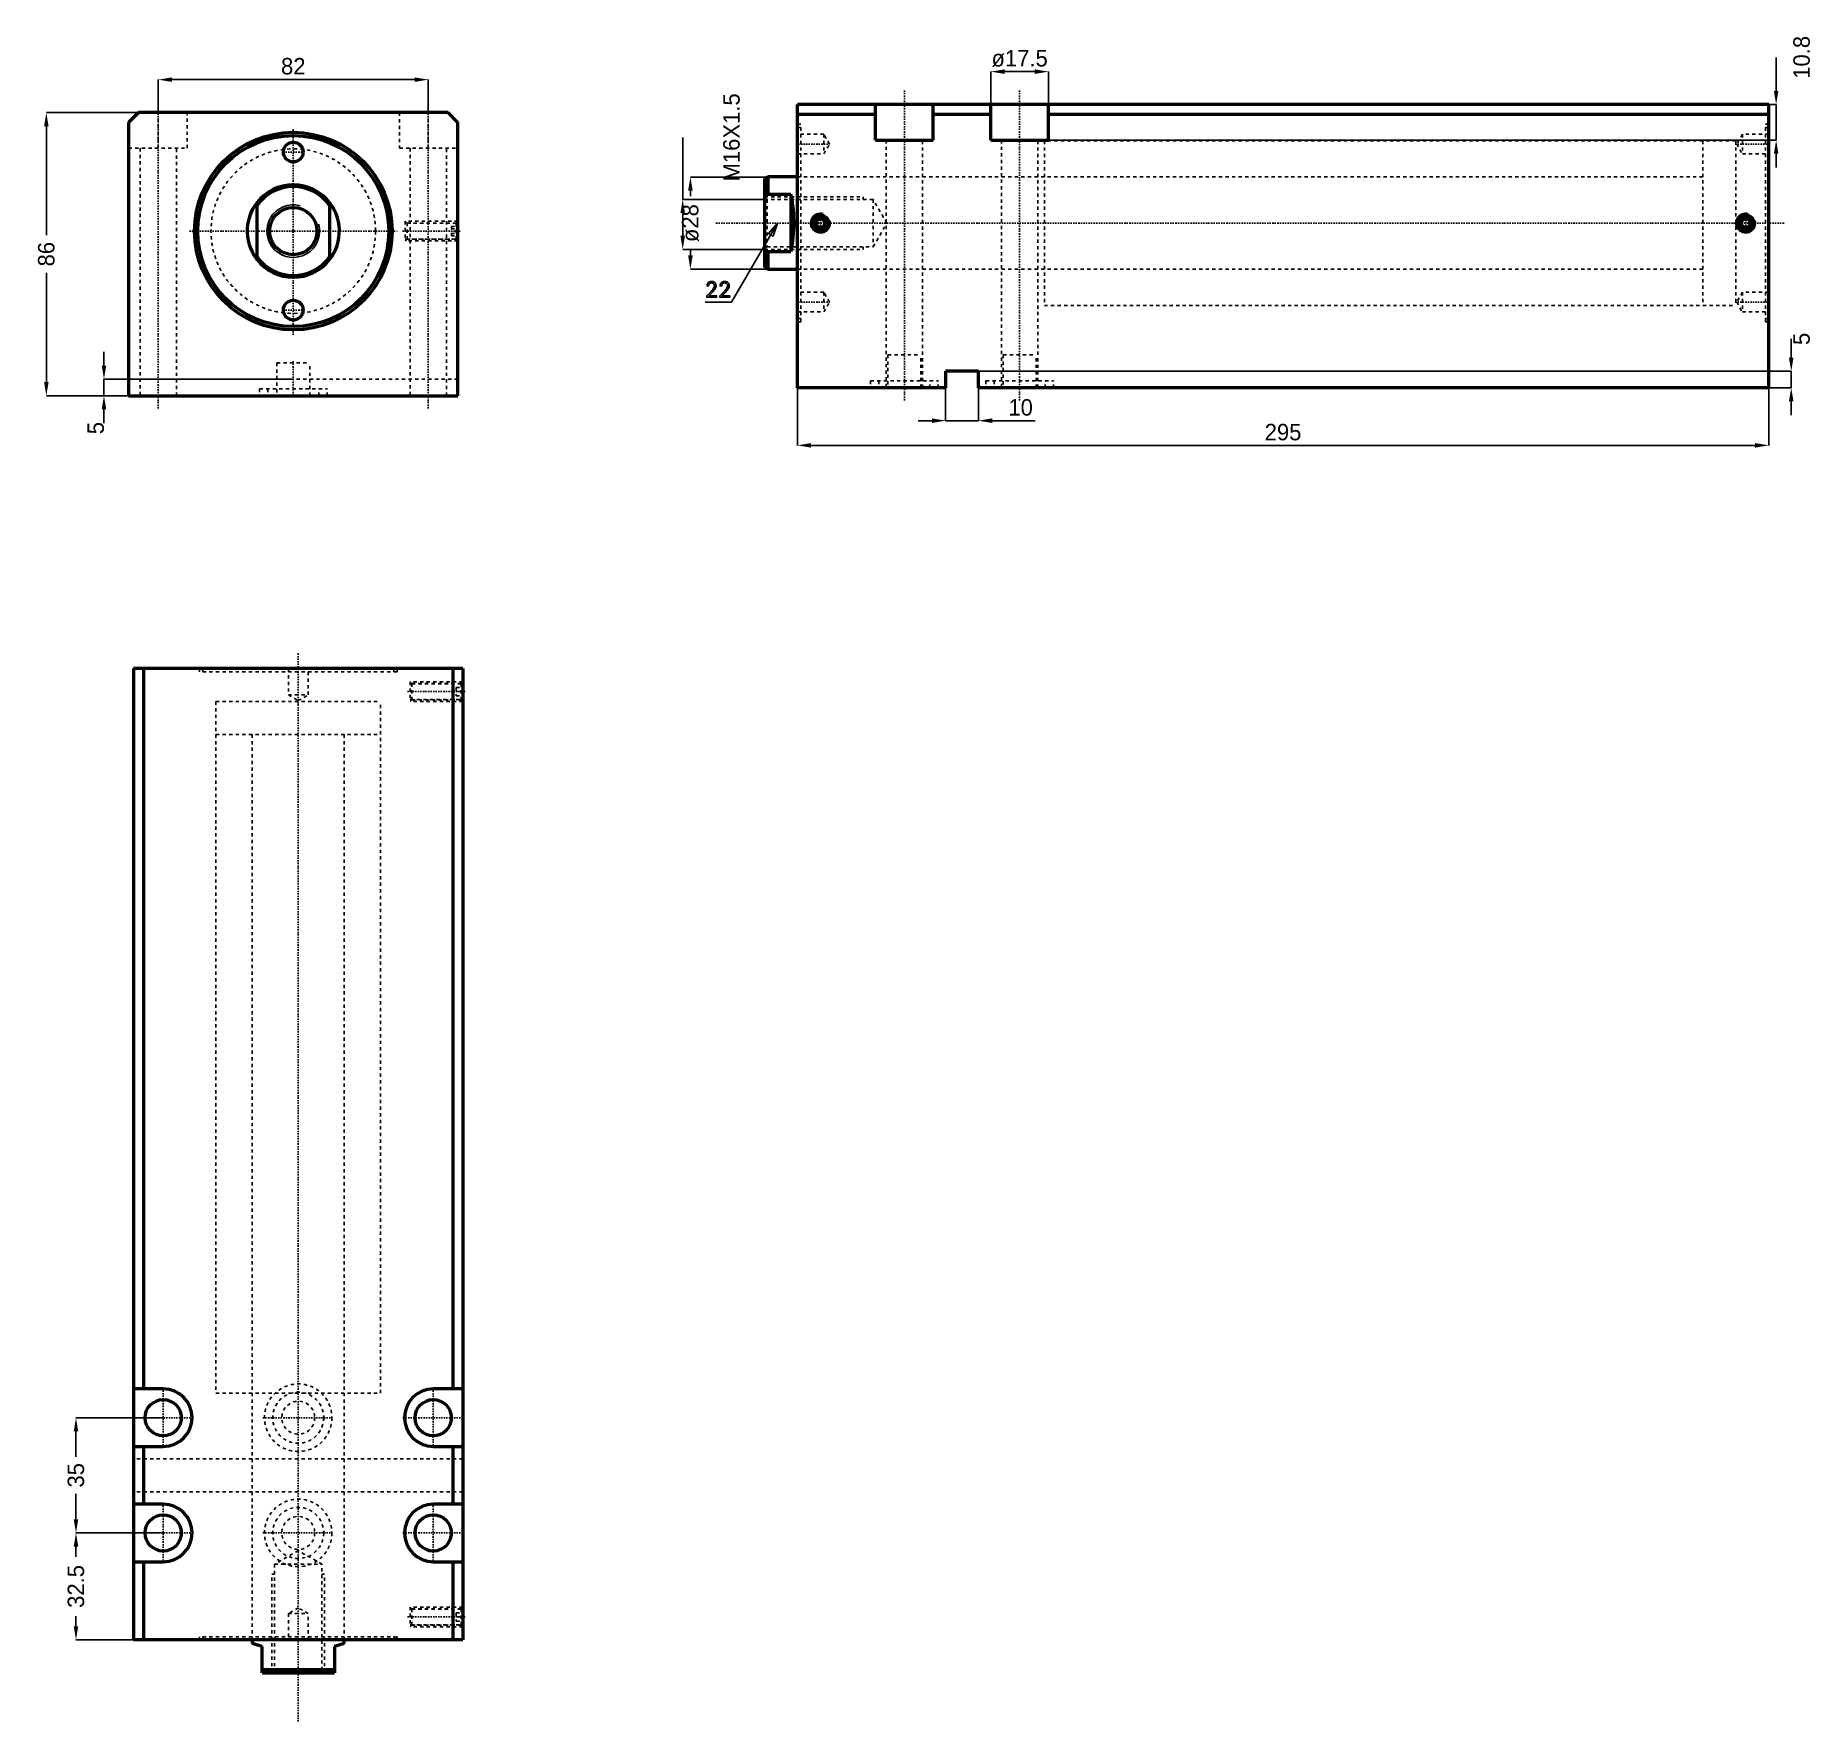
# Model space of a CAD drawing. Header units: millimetres. Extents: x -78 to 461, y -453 to 59.
import ezdxf

# ---------------------------------------------------------------- set-up
doc = ezdxf.new("R2010")
doc.units = ezdxf.units.MM
doc.linetypes.add('Center', pattern=[1.5, 0.45, -0.5, 0.05, -0.5])
doc.linetypes.add('Dashed', pattern=[2, 1, -1])
for name, color, linetype, lineweight in [('2d ConnectionPoints', 7, 'Continuous', 50), ('AM_0', 7, 'Continuous', 50), ('AM_5', 3, 'Continuous', 25), ('AM_7', 7, 'Center', 25), ('AM_9', 6, 'Dashed', 25)]:
    doc.layers.add(name, color=color, linetype=linetype, lineweight=lineweight)
doc.dimstyles.new('ISO-25', dxfattribs={"dimtxt": 2.5, "dimasz": 2.5, "dimexe": 1.25, "dimexo": 0.625, "dimtad": 1, "dimtxsty": 'Standard', "dimcen": 2.5, "dimadec": 0, "dimazin": 0, "dimtfac": 1, "dimtmove": 0, "dimatfit": 3, "dimfxl": 0, "dimarcsym": 0})

# ---------------------------------------------------------------- blocks, each defined once
blk = doc.blocks.new('1_JECX_MF_INLA_50_200_0_rod__0_in_JECX_MF_160_INLA_50_200_0__0')
at = {"layer": 'AM_0'}
for p, q in [((-11, -8.66), (-11, 8.66)), ((11, 8.66), (11, -8.66))]:
    blk.add_line(p, q, dxfattribs=at)
for points in [[(-11, 8.66), (-11.71, 7.67), (-12.34, 6.62), (-12.87, 5.52), (-13.3, 4.38), (-13.63, 3.2), (-13.86, 2), (-13.98, 0.78), (-13.99, -0.44), (-13.9, -1.65), (-13.7, -2.86), (-13.4, -4.04), (-13, -5.2), (-12.5, -6.31), (-11.9, -7.37), (-11.21, -8.38), (-11, -8.66)], [(11, -8.66), (11.71, -7.67), (12.34, -6.62), (12.87, -5.52), (13.3, -4.38), (13.63, -3.2), (13.86, -2), (13.98, -0.78), (13.99, 0.44), (13.9, 1.65), (13.7, 2.86), (13.4, 4.04), (13, 5.2), (12.5, 6.31), (11.9, 7.37), (11.21, 8.38), (11, 8.66)]]:
    blk.add_lwpolyline(points, dxfattribs=at)
blk.add_circle((0, 0), 7.19, dxfattribs=at)
for radius, start, end in [(14, 38.2132, 141.7868), (13.5, 35.4309, 144.5691), (13.5, 215.4309, 324.5691), (14, 218.2132, 321.7868)]:
    blk.add_arc((0, 0), radius, start, end, dxfattribs=at)
at = {"layer": 'AM_5'}
blk.add_arc((0, 0), 8, 75, 15, dxfattribs=at)
blk = doc.blocks.new('2_JECX_MF_EXLA_50_200_0_body__0_in_JECX_MF_160_INLA_50_200_0__0')
at = {"layer": 'AM_0'}
for p, q in [((-47, 36), (-50, 33)), ((-50, 33), (-50, -50)), ((47, 36), (-47, 36)), ((50, 33), (47, 36)), ((50, -50), (50, 33)), ((-50, -50), (50, -50))]:
    blk.add_line(p, q, dxfattribs=at)
for centre, radius in [((0, 0), 30), ((0, 0), 29), ((0, 24), 3), ((0, -24), 3)]:
    blk.add_circle(centre, radius, dxfattribs=at)
at = {"layer": 'AM_5', "linetype": 'Dashed'}
for p, q in [((50, 3), (34, 3)), ((50, -3), (34, -3))]:
    blk.add_line(p, q, dxfattribs=at)
at = {"layer": 'AM_7'}
for p, q in [((-41, 40.3), (-41, -54.3)), ((41, 40.3), (41, -54.3)), ((0, -31.5), (0, 31.5)), ((-3.15, 24), (3.15, 24)), ((-31.5, 0), (31.5, 0)), ((33.2, 0), (50.8, 0)), ((-3.15, -24), (3.15, -24)), ((0, -39.5), (0, -50.5))]:
    blk.add_line(p, q, dxfattribs=at)
at = {"layer": 'AM_9'}
for p, q in [((-41, 25.2), (-41, 36)), ((-32.25, 25.2), (-32.25, 36)), ((32.25, 36), (32.25, 25.2)), ((41, 25.2), (41, 36)), ((-50, 25.2), (-32.25, 25.2)), ((-46.5, 25.2), (-46.5, -50)), ((-35.5, -50), (-35.5, 25.2)), ((32.25, 25.2), (50, 25.2)), ((35.5, 25.2), (35.5, -50)), ((46.5, -50), (46.5, 25.2)), ((34.54, 2.46), (34, 3)), ((34, 3), (34, -3)), ((49.5, 2.4), (34, 2.4)), ((49.46, 2.46), (34.54, 2.46)), ((34.54, 2.46), (34.54, -2.46)), ((48, 1.44), (50, 1.44)), ((48, 1.44), (48, -1.44)), ((48, 0.72), (50, 0.72)), ((50, 3), (49.46, 2.46)), ((49.46, 2.46), (49.46, -2.46)), ((50, 1.9), (49.5, 2.4)), ((49.5, 2.4), (49.5, -2.4)), ((34, -2.4), (49.5, -2.4)), ((34, -3), (34.54, -2.46)), ((34.54, -2.46), (49.46, -2.46)), ((48, -0.72), (50, -0.72)), ((48, -1.44), (50, -1.44)), ((49.46, -2.46), (50, -3)), ((49.5, -2.4), (50, -1.9)), ((-5, -40), (5, -40)), ((-5, -40), (-5, -50)), ((5, -50), (5, -40)), ((50, -45), (-50, -45)), ((-10.25, -47.9), (10.25, -47.9)), ((-10.25, -47.9), (-10.25, -50)), ((-7.75, -47.9), (-7.75, -50)), ((7.75, -50), (7.75, -47.9)), ((10.25, -50), (10.25, -47.9))]:
    blk.add_line(p, q, dxfattribs=at)
blk.add_circle((0, 0), 25, dxfattribs=at)
blk = doc.blocks.new('*D3')
at = {"layer": 'AM_5', "color": 0, "lineweight": -2}
for p, q in [((-41, 36), (-41, 46)), ((-36.83, 46), (36.83, 46)), ((41, 36), (41, 46))]:
    blk.add_line(p, q, dxfattribs=at)
at = {"layer": 'AM_5', "color": 0}
for points in [[(-36.83, 46.69), (-36.83, 45.31), (-41, 46)], [(36.83, 45.31), (36.83, 46.69), (41, 46)]]:
    blk.add_solid(points, dxfattribs=at)
at = {"layer": 'Defpoints', "color": 0}
for p in [(41, 46), (-41, 36), (41, 36)]:
    blk.add_point(p, dxfattribs=at)
at = {"layer": 'AM_5', "color": 0, "insert": (0, 50.05), "char_height": 5, "attachment_point": 5}
blk.add_mtext('82', dxfattribs=at)
blk = doc.blocks.new('*D4')
at = {"layer": 'AM_5', "color": 0, "lineweight": -2}
for p, q in [((-47, 36), (-75, 36)), ((-75, 31.83), (-75, -1.28)), ((-75, -45.83), (-75, -12.72)), ((-50, -50), (-75, -50))]:
    blk.add_line(p, q, dxfattribs=at)
at = {"layer": 'AM_5', "color": 0}
for points in [[(-74.31, 31.83), (-75.69, 31.83), (-75, 36)], [(-75.69, -45.83), (-74.31, -45.83), (-75, -50)]]:
    blk.add_solid(points, dxfattribs=at)
at = {"layer": 'Defpoints', "color": 0}
for p in [(-47, 36), (-75, -50), (-50, -50)]:
    blk.add_point(p, dxfattribs=at)
at = {"layer": 'AM_5', "color": 0, "insert": (-75, -7), "char_height": 5, "attachment_point": 5, "rotation": 90}
blk.add_mtext('86', dxfattribs=at)
blk = doc.blocks.new('*D5')
at = {"layer": 'AM_5', "color": 0, "lineweight": -2}
for p, q in [((-57.5, -40.83), (-57.5, -36.67)), ((0, -45), (-57.5, -45)), ((-57.5, -45), (-57.5, -50)), ((-50, -50), (-57.5, -50)), ((-57.5, -54.17), (-57.5, -58.33))]:
    blk.add_line(p, q, dxfattribs=at)
at = {"layer": 'AM_5', "color": 0}
for points in [[(-58.19, -40.83), (-56.81, -40.83), (-57.5, -45)], [(-56.81, -54.17), (-58.19, -54.17), (-57.5, -50)]]:
    blk.add_solid(points, dxfattribs=at)
at = {"layer": 'Defpoints', "color": 0}
for p in [(0, -45), (-57.5, -50), (-50, -50)]:
    blk.add_point(p, dxfattribs=at)
at = {"layer": 'AM_5', "color": 0, "insert": (-60, -59.83), "char_height": 5, "attachment_point": 5, "rotation": 90}
blk.add_mtext('5', dxfattribs=at)
blk = doc.blocks.new('1_JECX_MF_INLA_50_200_0_rod__0_in_JECX_MF_160_INLA_50_200_0__4')
at = {"layer": 'AM_0'}
for p, q in [((-14, 0), (-14, -1.03)), ((14, -1.03), (14, 0)), ((-11, -2), (-14, -1.03)), ((-11, -10), (-11, -2)), ((14, -1.03), (11, -2)), ((11, -2), (11, -10)), ((-11, -9), (11, -9)), ((-11, -10), (11, -10))]:
    blk.add_line(p, q, dxfattribs=at)
at = {"layer": 'AM_5', "linetype": 'Dashed'}
for p, q in [((-8, -10), (-8, 20)), ((-7.19, 20), (-8, 20)), ((7.19, 20), (8, 20)), ((8, -10), (8, 20))]:
    blk.add_line(p, q, dxfattribs=at)
at = {"layer": 'AM_7'}
blk.add_line((0, -24.75), (0, 299.75), dxfattribs=at)
at = {"layer": 'AM_9'}
for p, q in [((-25, 285), (25, 285)), ((-25, 285), (-25, 275)), ((25, 275), (25, 285)), ((-25, 275), (25, 275)), ((-14, 275), (-14, 0)), ((14, 0), (14, 275)), ((0, 27.15), (-7.19, 23)), ((7.19, 23), (0, 27.15)), ((-7.19, 23), (7.19, 23)), ((-7.19, 23), (-7.19, -9.19)), ((7.19, -9.19), (7.19, 23)), ((-7.19, -9.19), (-8, -10)), ((-7.19, -9.19), (7.19, -9.19)), ((8, -10), (7.19, -9.19))]:
    blk.add_line(p, q, dxfattribs=at)
blk = doc.blocks.new('2_JECX_MF_EXLA_50_200_0_body__0_in_JECX_MF_160_INLA_50_200_0__4')
at = {"layer": 'AM_0'}
for p, q in [((50, 295), (-50, 295)), ((-50, 295), (-50, 0)), ((-47, 295), (-47, 76.25)), ((47, 295), (47, 76.25)), ((50, 295), (50, 0)), ((-41, 76.25), (-50, 76.25)), ((50, 76.25), (41, 76.25)), ((-50, 58.75), (-41, 58.75)), ((-47, 58.75), (-47, 41.25)), ((41, 58.75), (50, 58.75)), ((47, 58.75), (47, 41.25)), ((-41, 41.25), (-50, 41.25)), ((50, 41.25), (41, 41.25)), ((-50, 23.75), (-41, 23.75)), ((-47, 23.75), (-47, 0)), ((41, 23.75), (50, 23.75)), ((47, 23.75), (47, 0)), ((50, 0), (-50, 0))]:
    blk.add_line(p, q, dxfattribs=at)
for centre in [(-41, 67.5), (41, 67.5), (-41, 32.5), (41, 32.5)]:
    blk.add_circle(centre, 5.5, dxfattribs=at)
for centre, start, end in [((-41, 67.5), 270, 90), ((41, 67.5), 90, 270), ((-41, 32.5), 270, 90), ((41, 32.5), 90, 270)]:
    blk.add_arc(centre, 8.75, start, end, dxfattribs=at)
at = {"layer": 'AM_5', "linetype": 'Dashed'}
for p, q in [((50, 291), (34, 291)), ((50, 285), (34, 285)), ((50, 10), (34, 10)), ((50, 4), (34, 4))]:
    blk.add_line(p, q, dxfattribs=at)
at = {"layer": 'AM_7'}
for p, q in [((33.2, 288), (50.8, 288)), ((-41, 58.3125), (-41, 76.6875)), ((41, 58.3125), (41, 76.6875)), ((-50.1875, 67.5), (-31.8125, 67.5)), ((-10.7625, 67.5), (10.7625, 67.5)), ((31.8125, 67.5), (50.1875, 67.5)), ((-41, 23.3125), (-41, 41.6875)), ((41, 23.3125), (41, 41.6875)), ((-50.1875, 32.5), (-31.8125, 32.5)), ((-10.7625, 32.5), (10.7625, 32.5)), ((31.8125, 32.5), (50.1875, 32.5)), ((33.2, 7), (50.8, 7))]:
    blk.add_line(p, q, dxfattribs=at)
at = {"layer": 'AM_9'}
for p, q in [((-30, 295), (-30, 294)), ((30, 294), (-30, 294)), ((-29, 295), (-29, 294)), ((-3, 295), (-3, 287)), ((3, 287), (3, 295)), ((29, 294), (29, 295)), ((30, 294), (30, 295)), ((-3, 287), (0, 285.2679)), ((-3, 287), (3, 287)), ((0, 285.2679), (3, 287)), ((34, 291), (34, 285)), ((34.5415, 290.4585), (34, 291)), ((49.5, 290.4), (34, 290.4)), ((49.4585, 290.4585), (34.5415, 290.4585)), ((34.5415, 290.4585), (34.5415, 285.5415)), ((48, 289.25), (50, 289.25)), ((48, 289.25), (48, 286.75)), ((48, 288), (50, 288)), ((48, 286.75), (50, 286.75)), ((50, 291), (49.4585, 290.4585)), ((49.4585, 290.4585), (49.4585, 285.5415)), ((49.5, 290.4), (49.5, 285.6)), ((50, 289.9), (49.5, 290.4)), ((49.5, 285.6), (50, 286.1)), ((-25, 285), (25, 285)), ((-25, 285), (-25, 75)), ((25, 75), (25, 285)), ((34, 285.6), (49.5, 285.6)), ((34, 285), (34.5415, 285.5415)), ((34.5415, 285.5415), (49.4585, 285.5415)), ((49.4585, 285.5415), (50, 285)), ((-25, 75), (25, 75)), ((-14, 75), (-14, 0)), ((14, 0), (14, 75)), ((50, 55), (-50, 55)), ((50, 45), (-50, 45)), ((0, 9.7321), (-3, 8)), ((-3, 8), (3, 8)), ((-3, 8), (-3, 0)), ((3, 8), (0, 9.7321)), ((3, 0), (3, 8)), ((34, 10), (34, 4)), ((34.5415, 9.4585), (34, 10)), ((49.5, 9.4), (34, 9.4)), ((49.4585, 9.4585), (34.5415, 9.4585)), ((34.5415, 9.4585), (34.5415, 4.5415)), ((48, 8.25), (50, 8.25)), ((48, 8.25), (48, 5.75)), ((48, 7), (50, 7)), ((48, 5.75), (50, 5.75)), ((50, 10), (49.4585, 9.4585)), ((49.4585, 9.4585), (49.4585, 4.5415)), ((50, 8.9), (49.5, 9.4)), ((49.5, 9.4), (49.5, 4.6)), ((30, 1), (-30, 1)), ((-30, 1), (-30, 0)), ((-29, 1), (-29, 0)), ((29, 0), (29, 1)), ((30, 0), (30, 1)), ((34, 4.6), (49.5, 4.6)), ((34, 4), (34.5415, 4.5415)), ((34.5415, 4.5415), (49.4585, 4.5415)), ((49.4585, 4.5415), (50, 4)), ((49.5, 4.6), (50, 5.1))]:
    blk.add_line(p, q, dxfattribs=at)
for centre, radius in [((0, 67.5), 10.25), ((0, 67.5), 7.75), ((0, 67.5), 5), ((0, 32.5), 10.25), ((0, 32.5), 7.75), ((0, 32.5), 5)]:
    blk.add_circle(centre, radius, dxfattribs=at)
blk = doc.blocks.new('*D11')
at = {"layer": 'AM_5', "color": 0, "lineweight": -2}
for p, q in [((-39.5, -360.36), (-66, -360.36)), ((-66, -364.53), (-66, -372.2)), ((-66, -391.2), (-66, -383.53)), ((-39.5, -395.36), (-66, -395.36))]:
    blk.add_line(p, q, dxfattribs=at)
at = {"layer": 'AM_5', "color": 0}
for points in [[(-66.69, -364.53), (-65.31, -364.53), (-66, -360.36)], [(-66.69, -391.2), (-65.31, -391.2), (-66, -395.36)]]:
    blk.add_solid(points, dxfattribs=at)
at = {"layer": 'Defpoints', "color": 0}
for p in [(-66, -360.36), (-39.5, -360.36), (-39.5, -395.36)]:
    blk.add_point(p, dxfattribs=at)
at = {"layer": 'AM_5', "color": 0, "insert": (-66, -377.86), "char_height": 5, "attachment_point": 5, "rotation": 90}
blk.add_mtext('35', dxfattribs=at)
blk = doc.blocks.new('*D12')
at = {"layer": 'AM_5', "color": 0, "lineweight": -2}
for p, q in [((-39.5, -395.36), (-66, -395.36)), ((-66, -399.53), (-66, -402.61)), ((-66, -423.7), (-66, -420.61)), ((-48.5, -427.86), (-66, -427.86))]:
    blk.add_line(p, q, dxfattribs=at)
at = {"layer": 'AM_5', "color": 0}
for points in [[(-66.69, -399.53), (-65.31, -399.53), (-66, -395.36)], [(-66.69, -423.7), (-65.31, -423.7), (-66, -427.86)]]:
    blk.add_solid(points, dxfattribs=at)
at = {"layer": 'Defpoints', "color": 0}
for p in [(-39.5, -395.36), (-66, -427.86), (-48.5, -427.86)]:
    blk.add_point(p, dxfattribs=at)
at = {"layer": 'AM_5', "color": 0, "insert": (-66, -411.61), "char_height": 5, "attachment_point": 5, "rotation": 90}
blk.add_mtext('32.5', dxfattribs=at)
blk = doc.blocks.new('1_JECX_MF_INLA_50_200_0_rod__0_in_JECX_MF_160_INLA_50_200_0__2')
at = {"layer": 'AM_0'}
for p, q in [((-9, 14), (-10, 13.5)), ((-10, 13.5), (-10, -13.5)), ((0, 14), (-9, 14)), ((-9, 14), (-9, 8.66)), ((-9, 8.66), (-10, 7.83)), ((-2, 8.66), (-9, 8.66)), ((-2, 8.66), (-2, -8.66)), ((-9, -8.66), (-2, -8.66)), ((-9, -8.66), (-9, -14)), ((-10, -13.5), (-9, -14)), ((-9, -14), (0, -14))]:
    blk.add_line(p, q, dxfattribs=at)
for points in [[(-2, -8.66), (-1.77, -7.67), (-1.57, -6.62), (-1.39, -5.52), (-1.25, -4.38), (-1.15, -3.2), (-1.07, -2), (-1.03, -0.78), (-1.03, 0.44), (-1.06, 1.65), (-1.12, 2.86), (-1.22, 4.04), (-1.35, 5.2), (-1.51, 6.31), (-1.71, 7.37), (-1.93, 8.38), (-2, 8.66)], [(-10, -7.83), (-9.96, -7.86), (-9, -8.66)]]:
    blk.add_lwpolyline(points, dxfattribs=at)
at = {"layer": 'AM_5', "linetype": 'Dashed'}
for p, q in [((-10, 8), (20, 8)), ((20, 7.19), (20, 8)), ((-10, -8), (20, -8)), ((20, -7.19), (20, -8))]:
    blk.add_line(p, q, dxfattribs=at)
at = {"layer": 'AM_7'}
blk.add_line((-24.75, 0), (299.75, 0), dxfattribs=at)
at = {"layer": 'AM_9'}
for p, q in [((285, 25), (275, 25)), ((275, 25), (275, -25)), ((285, 25), (285, -25)), ((275, 14), (0, 14)), ((-9.19, 7.19), (-10, 8)), ((23, 7.19), (-9.19, 7.19)), ((-9.19, 7.19), (-9.19, -7.19)), ((27.15, 0), (23, 7.19)), ((23, 7.19), (23, -7.19)), ((23, -7.19), (27.15, 0)), ((-10, -8), (-9.19, -7.19)), ((-9.19, -7.19), (23, -7.19)), ((0, -14), (275, -14)), ((275, -25), (285, -25))]:
    blk.add_line(p, q, dxfattribs=at)
blk = doc.blocks.new('2_JECX_MF_EXLA_50_200_0_body__0_in_JECX_MF_160_INLA_50_200_0__2')
at = {"layer": 'AM_0'}
for p, q in [((0, -50), (0, 36)), ((295, 36), (0, 36)), ((23.75, 33), (0, 33)), ((23.75, 25.2), (23.75, 36)), ((41.25, 25.2), (41.25, 36)), ((58.75, 33), (41.25, 33)), ((58.75, 25.2), (58.75, 36)), ((76.25, 25.2), (76.25, 36)), ((295, 33), (76.25, 33)), ((295, -50), (295, 36)), ((23.75, 25.2), (41.25, 25.2)), ((58.75, 25.2), (76.25, 25.2)), ((7, 1.44), (5.75, 0.72)), ((5.75, 0.72), (5.75, -0.72)), ((8.25, 0.72), (7, 1.44)), ((8.25, -0.72), (8.25, 0.72)), ((288, 1.44), (286.75, 0.72)), ((286.75, 0.72), (286.75, -0.72)), ((289.25, 0.72), (288, 1.44)), ((289.25, -0.72), (289.25, 0.72)), ((5.75, -0.72), (7, -1.44)), ((7, -1.44), (8.25, -0.72)), ((286.75, -0.72), (288, -1.44)), ((288, -1.44), (289.25, -0.72)), ((55, -45), (45, -45)), ((45, -45), (45, -50)), ((55, -50), (55, -45)), ((45, -50), (0, -50)), ((295, -50), (55, -50))]:
    blk.add_line(p, q, dxfattribs=at)
for centre, radius in [((7, 0), 2.46), ((7, 0), 2.4), ((7, 0), 1.9), ((288, 0), 2.46), ((288, 0), 2.4), ((288, 0), 1.9)]:
    blk.add_circle(centre, radius, dxfattribs=at)
at = {"layer": 'AM_5'}
for centre in [(7, 0), (288, 0)]:
    blk.add_arc(centre, 3, 75, 15, dxfattribs=at)
at = {"layer": 'AM_7'}
for p, q in [((32.5, 40.3), (32.5, -54.3)), ((67.5, 40.3), (67.5, -54.3)), ((-0.49, 24), (10.22, 24)), ((284.78, 24), (295.49, 24)), ((7, -3.15), (7, 3.15)), ((288, -3.15), (288, 3.15)), ((-0.49, -24), (10.22, -24)), ((284.78, -24), (295.49, -24))]:
    blk.add_line(p, q, dxfattribs=at)
at = {"layer": 'AM_9'}
for p, q in [((1, 30), (0, 30)), ((1, 29), (0, 29)), ((8, 27), (0, 27)), ((1, -30), (1, 30)), ((9.73, 24), (8, 27)), ((8, 27), (8, 21)), ((287, 27), (285.27, 24)), ((295, 27), (287, 27)), ((287, 27), (287, 21)), ((294, -30), (294, 30)), ((295, 30), (294, 30)), ((295, 29), (294, 29)), ((8, 21), (9.73, 24)), ((27, 25.2), (27, -50)), ((38, -50), (38, 25.2)), ((62, 25.2), (62, -50)), ((73, -50), (73, 25.2)), ((285, 25), (75, 25)), ((75, 25), (75, -25)), ((285, 25), (285, -25)), ((285.27, 24), (287, 21)), ((0, 21), (8, 21)), ((287, 21), (295, 21)), ((75, 14), (0, 14)), ((0, -14), (75, -14)), ((8, -21), (0, -21)), ((9.73, -24), (8, -21)), ((8, -21), (8, -27)), ((287, -21), (285.27, -24)), ((295, -21), (287, -21)), ((287, -21), (287, -27)), ((8, -27), (9.73, -24)), ((75, -25), (285, -25)), ((285.27, -24), (287, -27)), ((0, -27), (8, -27)), ((0, -29), (1, -29)), ((0, -30), (1, -30)), ((287, -27), (295, -27)), ((294, -29), (295, -29)), ((294, -30), (295, -30)), ((27.5, -40), (37.5, -40)), ((27.5, -40), (27.5, -50)), ((37.5, -50), (37.5, -40)), ((62.5, -40), (72.5, -40)), ((62.5, -40), (62.5, -50)), ((72.5, -50), (72.5, -40)), ((22.25, -47.9), (42.75, -47.9)), ((22.25, -47.9), (22.25, -50)), ((24.75, -47.9), (24.75, -50)), ((40.25, -50), (40.25, -47.9)), ((42.75, -50), (42.75, -47.9)), ((57.25, -47.9), (77.75, -47.9)), ((57.25, -47.9), (57.25, -50)), ((59.75, -47.9), (59.75, -50)), ((75.25, -50), (75.25, -47.9)), ((77.75, -50), (77.75, -47.9))]:
    blk.add_line(p, q, dxfattribs=at)
blk = doc.blocks.new('*D23')
at = {"layer": 'AM_5', "color": 0, "lineweight": -2}
for p, q in [((211.85, 38.43), (211.85, 48.43)), ((216.02, 48.43), (225.18, 48.43)), ((229.35, 38.43), (229.35, 48.43))]:
    blk.add_line(p, q, dxfattribs=at)
at = {"layer": 'AM_5', "color": 0}
for points in [[(216.02, 49.13), (216.02, 47.74), (211.85, 48.43)], [(225.18, 49.13), (225.18, 47.74), (229.35, 48.43)]]:
    blk.add_solid(points, dxfattribs=at)
at = {"layer": 'Defpoints', "color": 0}
for p in [(229.35, 48.43), (211.85, 38.43), (229.35, 38.43)]:
    blk.add_point(p, dxfattribs=at)
at = {"layer": 'AM_5', "color": 0, "insert": (220.6, 52.43), "char_height": 5, "attachment_point": 5}
blk.add_mtext('ø17.5', dxfattribs=at)
blk = doc.blocks.new('*D24')
at = {"layer": 'AM_5', "color": 0, "lineweight": -2}
for p, q in [((450.35, 42.6), (450.35, 52.77)), ((229.35, 38.43), (450.35, 38.43)), ((450.35, 27.63), (450.35, 38.43)), ((229.35, 27.63), (450.35, 27.63)), ((450.35, 23.47), (450.35, 19.3))]:
    blk.add_line(p, q, dxfattribs=at)
at = {"layer": 'AM_5', "color": 0}
for points in [[(449.66, 42.6), (451.05, 42.6), (450.35, 38.43)], [(449.66, 23.47), (451.05, 23.47), (450.35, 27.63)]]:
    blk.add_solid(points, dxfattribs=at)
at = {"layer": 'Defpoints', "color": 0}
for p in [(229.35, 38.43), (450.35, 38.43), (229.35, 27.63)]:
    blk.add_point(p, dxfattribs=at)
at = {"layer": 'AM_5', "color": 0, "insert": (458.1, 52.77), "char_height": 5, "attachment_point": 5, "rotation": 90}
blk.add_mtext('10.8', dxfattribs=at)
blk = doc.blocks.new('*D25')
at = {"layer": 'AM_5', "color": 0, "lineweight": -2}
for p, q in [((153.1, -47.57), (153.1, -65.07)), ((448.1, -47.57), (448.1, -65.07)), ((157.27, -65.07), (443.93, -65.07))]:
    blk.add_line(p, q, dxfattribs=at)
at = {"layer": 'AM_5', "color": 0}
for points in [[(157.27, -64.37), (157.27, -65.76), (153.1, -65.07)], [(443.93, -64.37), (443.93, -65.76), (448.1, -65.07)]]:
    blk.add_solid(points, dxfattribs=at)
at = {"layer": 'Defpoints', "color": 0}
for p in [(153.1, -47.57), (448.1, -47.57), (448.1, -65.07)]:
    blk.add_point(p, dxfattribs=at)
at = {"layer": 'AM_5', "color": 0, "insert": (300.6, -61.07), "char_height": 5, "attachment_point": 5}
blk.add_mtext('295', dxfattribs=at)
blk = doc.blocks.new('*D26')
at = {"layer": 'AM_5', "color": 0, "lineweight": -2}
for p, q in [((144.1, 16.43), (120.6, 16.43)), ((120.6, 12.27), (120.6, 10.6)), ((120.6, -7.4), (120.6, -5.73)), ((144.1, -11.57), (120.6, -11.57))]:
    blk.add_line(p, q, dxfattribs=at)
at = {"layer": 'AM_5', "color": 0}
for points in [[(119.91, 12.27), (121.3, 12.27), (120.6, 16.43)], [(119.91, -7.4), (121.3, -7.4), (120.6, -11.57)]]:
    blk.add_solid(points, dxfattribs=at)
at = {"layer": 'Defpoints', "color": 0}
for p in [(120.6, 16.43), (144.1, 16.43), (144.1, -11.57)]:
    blk.add_point(p, dxfattribs=at)
at = {"layer": 'AM_5', "color": 0, "insert": (120.6, 2.43), "char_height": 5, "attachment_point": 5, "rotation": 90}
blk.add_mtext('ø28', dxfattribs=at)
blk = doc.blocks.new('*D27')
at = {"layer": 'AM_5', "color": 0, "lineweight": -2}
for p, q in [((198.1, -42.57), (198.1, -57.57)), ((208.1, -47.57), (208.1, -57.57)), ((193.93, -57.57), (189.77, -57.57)), ((198.1, -57.57), (208.1, -57.57)), ((212.27, -57.57), (225.32, -57.57))]:
    blk.add_line(p, q, dxfattribs=at)
at = {"layer": 'AM_5', "color": 0}
for points in [[(193.93, -56.87), (193.93, -58.26), (198.1, -57.57)], [(212.27, -56.87), (212.27, -58.26), (208.1, -57.57)]]:
    blk.add_solid(points, dxfattribs=at)
at = {"layer": 'Defpoints', "color": 0}
for p in [(198.1, -42.57), (208.1, -47.57), (208.1, -57.57)]:
    blk.add_point(p, dxfattribs=at)
at = {"layer": 'AM_5', "color": 0, "insert": (220.9, -53.57), "char_height": 5, "attachment_point": 5}
blk.add_mtext('10', dxfattribs=at)
blk = doc.blocks.new('*D28')
at = {"layer": 'AM_5', "color": 0, "lineweight": -2}
for p, q in [((454.93, -38.4), (454.93, -32.73)), ((198.1, -42.57), (454.93, -42.57)), ((454.93, -47.57), (454.93, -42.57)), ((208.1, -47.57), (454.93, -47.57)), ((454.93, -51.73), (454.93, -55.9))]:
    blk.add_line(p, q, dxfattribs=at)
at = {"layer": 'AM_5', "color": 0}
for points in [[(454.24, -38.4), (455.63, -38.4), (454.93, -42.57)], [(454.24, -51.73), (455.63, -51.73), (454.93, -47.57)]]:
    blk.add_solid(points, dxfattribs=at)
at = {"layer": 'Defpoints', "color": 0}
for p in [(198.1, -42.57), (208.1, -47.57), (454.93, -47.57)]:
    blk.add_point(p, dxfattribs=at)
at = {"layer": 'AM_5', "color": 0, "insert": (458.1, -32.73), "char_height": 5, "attachment_point": 5, "rotation": 90}
blk.add_mtext('5', dxfattribs=at)
blk = doc.blocks.new('*D29')
at = {"layer": 'AM_5', "color": 0, "lineweight": -2}
for p, q in [((118.27, 9.62), (118.27, 28.46)), ((143.91, 9.62), (118.27, 9.62)), ((118.27, -1.4), (118.27, 5.46)), ((143.1, -5.57), (118.27, -5.57))]:
    blk.add_line(p, q, dxfattribs=at)
at = {"layer": 'AM_5', "color": 0}
for points in [[(117.57, 5.46), (118.96, 5.46), (118.27, 9.62)], [(117.57, -1.4), (118.96, -1.4), (118.27, -5.57)]]:
    blk.add_solid(points, dxfattribs=at)
at = {"layer": 'Defpoints', "color": 0}
for p in [(143.91, 9.62), (118.27, -5.57), (143.1, -5.57)]:
    blk.add_point(p, dxfattribs=at)
at = {"layer": 'AM_5', "color": 0, "insert": (133.1, 28.46), "char_height": 5, "attachment_point": 5, "rotation": 90}
blk.add_mtext('M16X1.5', dxfattribs=at)

msp = doc.modelspace()

# ---------------------------------------------------------------- linework, layer by layer
at = {"layer": '2d ConnectionPoints'}
for p in [(0, 0), (153.102, 2.435), (1.5, -427.865)]:
    msp.add_point(p, dxfattribs=at)
at = {"layer": 'AM_5'}
for p, q in [((133.102, -21.565), (147.102, 2.435)), ((125.102, -21.565), (133.102, -21.565))]:
    msp.add_line(p, q, dxfattribs=at)
for points in [[(147.102, 2.435), (145.722, -1.584), (144.282, -0.745), (147.102, 2.435)], [(125.748, -19.454), (125.748, -19.454), (125.962, -19.259), (126.268, -18.973), (126.268, -18.973), (126.553, -18.696), (126.733, -18.517), (126.733, -18.517), (126.905, -18.336), (127.152, -18.052), (127.152, -18.052), (127.385, -17.752), (127.533, -17.543), (127.533, -17.543), (127.662, -17.336), (127.803, -17.04), (127.803, -17.04), (127.879, -16.762), (127.893, -16.588), (127.893, -16.588), (127.889, -16.49), (127.866, -16.351), (127.866, -16.351), (127.823, -16.223), (127.783, -16.143), (127.783, -16.143), (127.735, -16.068), (127.652, -15.97), (127.652, -15.97), (127.553, -15.887), (127.479, -15.84), (127.479, -15.84), (127.4, -15.802), (127.274, -15.76), (127.274, -15.76), (127.139, -15.737), (127.045, -15.733), (127.045, -15.733), (126.941, -15.737), (126.793, -15.761), (126.793, -15.761), (126.656, -15.804), (126.571, -15.844), (126.571, -15.844), (126.491, -15.892), (126.385, -15.979), (126.385, -15.979), (126.296, -16.084), (126.246, -16.164), (126.246, -16.164), (126.203, -16.251), (126.158, -16.392), (126.158, -16.392), (126.133, -16.548), (126.129, -16.659), (125.641, -16.659), (125.641, -16.659), (125.649, -16.493), (125.688, -16.26), (125.688, -16.26), (125.762, -16.05), (125.83, -15.922), (125.83, -15.922), (125.91, -15.804), (126.051, -15.65), (126.051, -15.65), (126.215, -15.523), (126.338, -15.454), (126.338, -15.454), (126.469, -15.396), (126.675, -15.334), (126.675, -15.334), (126.893, -15.301), (127.045, -15.294), (127.045, -15.294), (127.187, -15.3), (127.394, -15.332), (127.394, -15.332), (127.591, -15.39), (127.718, -15.444), (127.718, -15.444), (127.838, -15.509), (127.999, -15.628), (127.999, -15.628), (128.137, -15.772), (128.217, -15.883), (128.217, -15.883), (128.284, -16.002), (128.357, -16.198), (128.357, -16.198), (128.396, -16.412), (128.404, -16.565), (128.404, -16.565), (128.393, -16.738), (128.335, -17.005), (128.335, -17.005), (128.227, -17.279), (128.127, -17.465), (128.127, -17.465), (128.013, -17.651), (127.828, -17.92), (127.828, -17.92), (127.626, -18.177), (127.482, -18.341), (127.482, -18.341), (127.327, -18.508), (127.067, -18.78), (127.067, -18.78), (126.774, -19.075), (126.561, -19.285), (126.216, -19.623), (128.543, -19.627), (128.543, -20.065), (125.576, -20.065), (125.576, -19.61), (125.748, -19.454)], [(129.748, -19.454), (129.748, -19.454), (129.962, -19.259), (130.268, -18.973), (130.268, -18.973), (130.553, -18.696), (130.733, -18.517), (130.733, -18.517), (130.905, -18.336), (131.152, -18.052), (131.152, -18.052), (131.385, -17.752), (131.533, -17.543), (131.533, -17.543), (131.662, -17.336), (131.803, -17.04), (131.803, -17.04), (131.879, -16.762), (131.893, -16.588), (131.893, -16.588), (131.889, -16.49), (131.866, -16.351), (131.866, -16.351), (131.823, -16.223), (131.783, -16.143), (131.783, -16.143), (131.735, -16.068), (131.652, -15.97), (131.652, -15.97), (131.553, -15.887), (131.479, -15.84), (131.479, -15.84), (131.4, -15.802), (131.274, -15.76), (131.274, -15.76), (131.139, -15.737), (131.045, -15.733), (131.045, -15.733), (130.941, -15.737), (130.793, -15.761), (130.793, -15.761), (130.656, -15.804), (130.571, -15.844), (130.571, -15.844), (130.491, -15.892), (130.385, -15.979), (130.385, -15.979), (130.296, -16.084), (130.246, -16.164), (130.246, -16.164), (130.203, -16.251), (130.158, -16.392), (130.158, -16.392), (130.133, -16.548), (130.129, -16.659), (129.641, -16.659), (129.641, -16.659), (129.649, -16.493), (129.688, -16.26), (129.688, -16.26), (129.762, -16.05), (129.83, -15.922), (129.83, -15.922), (129.91, -15.804), (130.051, -15.65), (130.051, -15.65), (130.215, -15.523), (130.338, -15.454), (130.338, -15.454), (130.469, -15.396), (130.675, -15.334), (130.675, -15.334), (130.893, -15.301), (131.045, -15.294), (131.045, -15.294), (131.187, -15.3), (131.394, -15.332), (131.394, -15.332), (131.591, -15.39), (131.718, -15.444), (131.718, -15.444), (131.838, -15.509), (131.999, -15.628), (131.999, -15.628), (132.137, -15.772), (132.217, -15.883), (132.217, -15.883), (132.284, -16.002), (132.357, -16.198), (132.357, -16.198), (132.396, -16.412), (132.404, -16.565), (132.404, -16.565), (132.393, -16.738), (132.335, -17.005), (132.335, -17.005), (132.227, -17.279), (132.127, -17.465), (132.127, -17.465), (132.013, -17.651), (131.828, -17.92), (131.828, -17.92), (131.626, -18.177), (131.482, -18.341), (131.482, -18.341), (131.327, -18.508), (131.067, -18.78), (131.067, -18.78), (130.774, -19.075), (130.561, -19.285), (130.216, -19.623), (132.543, -19.627), (132.543, -20.065), (129.576, -20.065), (129.576, -19.61), (129.748, -19.454)]]:
    msp.add_lwpolyline(points, dxfattribs=at)

# ---------------------------------------------------------------- block references
for name, p in [('2_JECX_MF_EXLA_50_200_0_body__0_in_JECX_MF_160_INLA_50_200_0__0', (0, 0)), ('2_JECX_MF_EXLA_50_200_0_body__0_in_JECX_MF_160_INLA_50_200_0__2', (153.102, 2.435)), ('1_JECX_MF_INLA_50_200_0_rod__0_in_JECX_MF_160_INLA_50_200_0__2', (153.102, 2.435)), ('1_JECX_MF_INLA_50_200_0_rod__0_in_JECX_MF_160_INLA_50_200_0__0', (0, 0)), ('1_JECX_MF_INLA_50_200_0_rod__0_in_JECX_MF_160_INLA_50_200_0__4', (1.5, -427.865)), ('2_JECX_MF_EXLA_50_200_0_body__0_in_JECX_MF_160_INLA_50_200_0__4', (1.5, -427.865))]:
    msp.add_blockref(name, p)

# ---------------------------------------------------------------- dimensions: what is measured, and where the dimension line sits
for base, p1, p2, text, picture, middle in [((450.352, 38.435), (229.352, 27.635), (229.352, 38.435), '10.8', '*D24', (458.102, 52.768)), ((118.268, -5.565), (143.914, 9.623), (143.102, -5.565), 'M16X1.5', '*D29', (133.102, 28.456)), ((-75, -50), (-47, 36), (-50, -50), '86', '*D4', (-75, -7)), ((120.602, 16.435), (144.102, -11.565), (144.102, 16.435), 'ø28', '*D26', (120.602, 2.435)), ((454.935, -47.565), (198.102, -42.565), (208.102, -47.565), '5', '*D28', (458.102, -32.732)), ((-57.5, -50), (0, -45), (-50, -50), '5', '*D5', (-60, -59.833)), ((-66, -360.365), (-39.5, -395.365), (-39.5, -360.365), '35', '*D11', (-66, -377.865)), ((-66, -427.865), (-39.5, -395.365), (-48.5, -427.865), '32.5', '*D12', (-66, -411.615))]:
    dim = msp.add_linear_dim(base=base, p1=p1, p2=p2, angle=90, text=text, dimstyle='ISO-25', override={"dimtxt": 5, "dimasz": 4.166667, "dimexe": 0, "dimexo": 0, "dimgap": 1.5}, dxfattribs=at)
    dim.commit()
    dim.dimension.update_dxf_attribs({"geometry": picture, "text_midpoint": middle, "dimtype": 160, "text_rotation": 90})
for base, p1, p2, text, picture, middle in [((229.352, 48.435), (211.852, 38.435), (229.352, 38.435), 'ø17.5', '*D23', (220.602, 48.435)), ((41, 46), (-41, 36), (41, 36), '82', '*D3', (0, 46)), ((208.102, -57.565), (198.102, -42.565), (208.102, -47.565), '10', '*D27', (220.901, -57.565)), ((448.102, -65.065), (153.102, -47.565), (448.102, -47.565), '295', '*D25', (300.602, -65.065))]:
    dim = msp.add_linear_dim(base=base, p1=p1, p2=p2, text=text, dimstyle='ISO-25', override={"dimtxt": 5, "dimasz": 4.166667, "dimexe": 0, "dimexo": 0, "dimgap": 1.5}, dxfattribs=at)
    dim.commit()
    dim.dimension.update_dxf_attribs({"geometry": picture, "text_midpoint": middle, "dimtype": 160})

doc.saveas('drawing.dxf')
